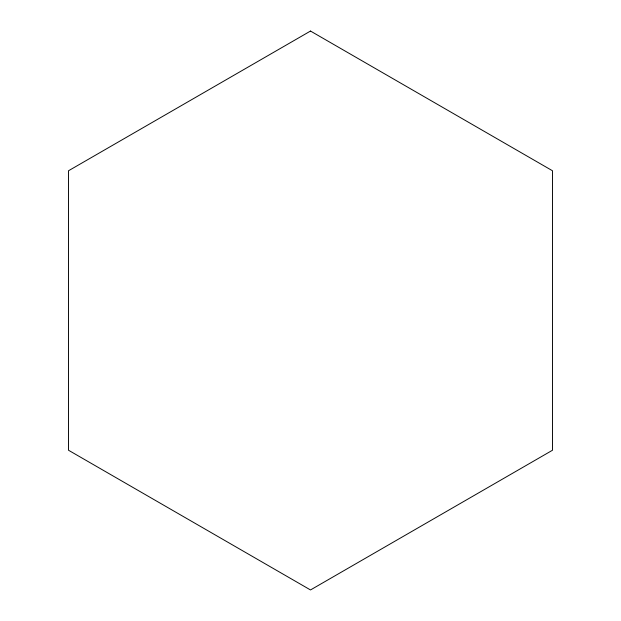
<?xml version="1.0" encoding="UTF-8"?>
<svg xmlns="http://www.w3.org/2000/svg" width="621" height="621" viewBox="0 0 621 621"><rect width="100%" height="100%" fill="white"/><g stroke="black" fill="none" stroke-linecap="round" stroke-linejoin="round"><path stroke-width="0.93" d="M310.5 31.05L68.489 170.775L68.489 450.225L310.5 589.95L552.511 450.225L552.511 170.775L310.5 31.05"/></g></svg>
